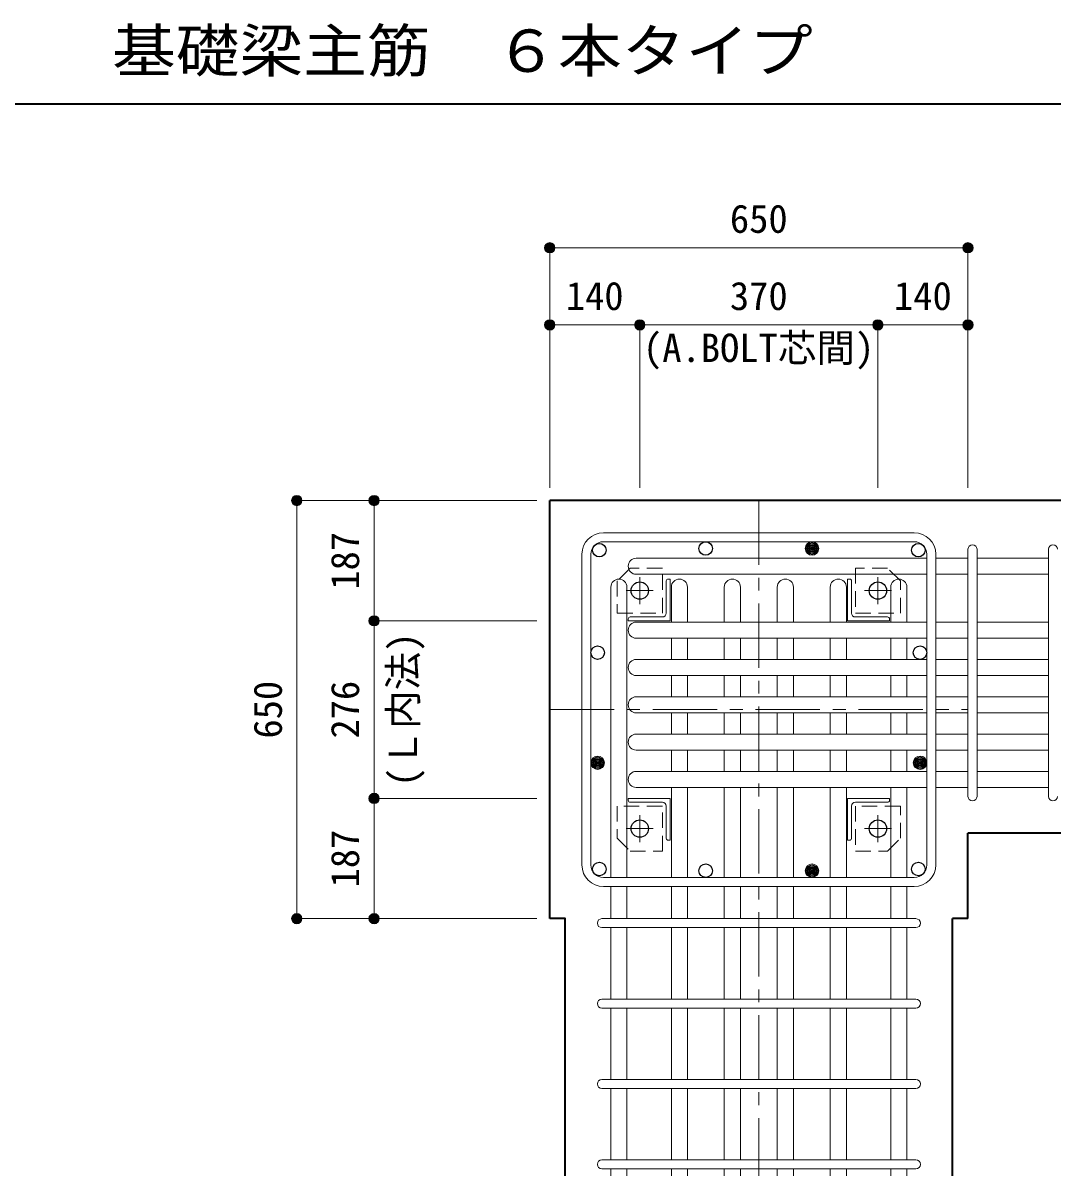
# Model space of a CAD drawing. Units: millimetres at full size, sheet at 1:20. Extents: x -3982 to 3969, y -2797 to 2801.
# Drawn here: x -690 to 910, y -1815 to -22 of the extents above; entities that cross this region are included whole.
import ezdxf
from ezdxf.enums import TextEntityAlignment as Align

# ---------------------------------------------------------------- set-up
doc = ezdxf.new("R2010")
doc.units = ezdxf.units.MM
doc.header["$LTSCALE"] = 20
doc.header["$PDMODE"] = 32
doc.header["$PDSIZE"] = 12
doc.linetypes.add('CHAIN1', pattern=[8, 5, -1, 1, -1])
doc.linetypes.add('DASHED1', pattern=[1.8, 1.2, -0.6])
for name, color, linetype, lineweight in [('6-1_躯体線', 2, 'Continuous', 35), ('6-2_A.Bolt_', 4, 'Continuous', 9), ('6-3_柱型主筋', 4, 'Continuous', 9), ('6-4_フープ', 7, 'Continuous', 18), ('6-5_梁主筋', 7, 'Continuous', 18), ('6-6_S.T.P.', 7, 'Continuous', 18), ('6-7_文字', 7, 'Continuous', 18), ('6-9', 4, 'DASHED1', 9), ('6-D_寸法', 4, 'Continuous', 9), ('F-0_枠', 6, 'Continuous', 40)]:
    doc.layers.add(name, color=color, linetype=linetype, lineweight=lineweight)
doc.styles.add('ＭＳ ゴシック', font='')
doc.styles.get('ＭＳ ゴシック').set_extended_font_data('MS Gothic')

msp = doc.modelspace()

# ---------------------------------------------------------------- linework, layer by layer
at = {"layer": '6-1_躯体線'}
for p, q in [((1178.29, -764.67), (128.29, -764.67)), ((128.29, -1414.67), (128.29, -764.67)), ((1178.29, -1281.67), (778.29, -1281.67)), ((778.29, -1414.67), (778.29, -1281.67)), ((754.29, -1814.67), (754.29, -1414.67)), ((778.29, -1414.67), (754.29, -1414.67))]:
    msp.add_line(p, q, dxfattribs=at)
msp.add_lwpolyline([(152.29, -1814.67), (152.29, -1414.67), (128.29, -1414.67)], dxfattribs=at)
at = {"layer": '6-2_A.Bolt_', "linetype": 'CHAIN1'}
for p, q in [((268.29, -925.67), (268.29, -883.67)), ((638.29, -925.67), (638.29, -883.67)), ((289.29, -904.67), (247.29, -904.67)), ((617.29, -904.67), (659.29, -904.67)), ((268.29, -1253.67), (268.29, -1295.67)), ((638.29, -1253.67), (638.29, -1295.67)), ((289.29, -1274.67), (247.29, -1274.67)), ((617.29, -1274.67), (659.29, -1274.67))]:
    msp.add_line(p, q, dxfattribs=at)
at = {"layer": '6-2_A.Bolt_'}
for p, q in [((309.29, -889.67), (309.29, -939.67)), ((315.29, -886.67), (312.29, -886.67)), ((315.29, -886.67), (315.29, -951.67)), ((591.29, -886.67), (594.29, -886.67)), ((591.29, -886.67), (591.29, -951.67)), ((597.29, -889.67), (597.29, -939.67)), ((250.29, -951.67), (250.29, -948.67)), ((253.29, -945.67), (303.29, -945.67)), ((653.29, -945.67), (603.29, -945.67)), ((656.29, -951.67), (656.29, -948.67)), ((250.29, -951.67), (315.29, -951.67)), ((656.29, -951.67), (591.29, -951.67)), ((250.29, -1227.67), (315.29, -1227.67)), ((250.29, -1227.67), (250.29, -1230.67)), ((253.29, -1233.67), (303.29, -1233.67)), ((315.29, -1292.67), (315.29, -1227.67)), ((656.29, -1227.67), (591.29, -1227.67)), ((591.29, -1292.67), (591.29, -1227.67)), ((653.29, -1233.67), (603.29, -1233.67)), ((656.29, -1227.67), (656.29, -1230.67)), ((309.29, -1289.67), (309.29, -1239.67)), ((597.29, -1289.67), (597.29, -1239.67)), ((315.29, -1292.67), (312.29, -1292.67)), ((591.29, -1292.67), (594.29, -1292.67))]:
    msp.add_line(p, q, dxfattribs=at)
at = {"layer": '6-2_A.Bolt_', "color": 3, "lineweight": 25}
for centre in [(268.29, -904.67), (638.29, -904.67), (268.29, -1274.67), (638.29, -1274.67)]:
    msp.add_circle(centre, 13.5, dxfattribs=at)
at = {"layer": '6-2_A.Bolt_'}
for centre, radius, start, end in [((312.29, -889.67), 3, 90, 180), ((594.29, -889.67), 3, 0, 90), ((253.29, -948.67), 3, 90, 180), ((303.29, -939.67), 6, 270, 0), ((603.29, -939.67), 6, 180, 270), ((653.29, -948.67), 3, 0, 90), ((253.29, -1230.67), 3, 180, 270), ((303.29, -1239.67), 6, 0, 90), ((603.29, -1239.67), 6, 90, 180), ((653.29, -1230.67), 3, 270, 0), ((312.29, -1289.67), 3, 180, 270), ((594.29, -1289.67), 3, 270, 0)]:
    msp.add_arc(centre, radius, start, end, dxfattribs=at)
at = {"layer": '6-3_柱型主筋', "color": 3, "lineweight": 25}
for centre in [(205.43, -841.81), (370.67, -839.17), (701.16, -841.81), (202.79, -1001.17), (703.79, -1001.17), (205.43, -1337.54), (370.67, -1340.17), (701.16, -1337.54)]:
    msp.add_circle(centre, 10.5, dxfattribs=at)
at = {"layer": '6-3_柱型主筋'}
for centre, radius in [((535.91, -839.17), 10.5), ((535.91, -839.17), 9.1), ((535.91, -839.17), 7.7), ((535.91, -839.17), 6.3), ((535.91, -839.17), 4.9), ((535.91, -839.17), 3.5), ((535.91, -839.17), 2.1), ((535.91, -839.17), 0.7), ((202.79, -1172.29), 10.5), ((202.79, -1172.29), 9.1), ((202.79, -1172.29), 7.7), ((703.79, -1172.29), 10.5), ((703.79, -1172.29), 9.1), ((703.79, -1172.29), 7.7), ((202.79, -1172.29), 6.3), ((202.79, -1172.29), 4.9), ((202.79, -1172.29), 3.5), ((202.79, -1172.29), 2.1), ((202.79, -1172.29), 0.7), ((703.79, -1172.29), 6.3), ((703.79, -1172.29), 4.9), ((703.79, -1172.29), 3.5), ((703.79, -1172.29), 2.1), ((703.79, -1172.29), 0.7), ((535.91, -1340.17), 10.5), ((535.91, -1340.17), 9.1), ((535.91, -1340.17), 7.7), ((535.91, -1340.17), 6.3), ((535.91, -1340.17), 4.9), ((535.91, -1340.17), 3.5), ((535.91, -1340.17), 2.1), ((535.91, -1340.17), 0.7)]:
    msp.add_circle(centre, radius, dxfattribs=at)
at = {"layer": '6-4_フープ'}
for p, q in [((694.79, -814.67), (211.79, -814.67)), ((694.79, -828.67), (211.79, -828.67)), ((178.29, -1331.17), (178.29, -848.17)), ((192.29, -1331.17), (192.29, -848.17)), ((714.29, -1331.17), (714.29, -848.17)), ((728.29, -1331.17), (728.29, -848.17)), ((694.79, -1350.67), (211.79, -1350.67)), ((694.79, -1364.67), (211.79, -1364.67))]:
    msp.add_line(p, q, dxfattribs=at)
for centre, radius, start, end in [((211.79, -848.17), 33.5, 90, 180), ((694.79, -848.17), 33.5, 0, 90), ((211.79, -848.17), 19.5, 90, 180), ((694.79, -848.17), 19.5, 0, 90), ((211.79, -1331.17), 33.5, 180, 270), ((211.79, -1331.17), 19.5, 180, 270), ((694.79, -1331.17), 19.5, 270, 0), ((694.79, -1331.17), 33.5, 270, 0)]:
    msp.add_arc(centre, radius, start, end, dxfattribs=at)
at = {"layer": '6-5_梁主筋'}
for p, q in [((262.79, -854.31), (714.29, -854.31)), ((778.29, -854.31), (728.29, -854.31)), ((903.29, -854.31), (792.29, -854.31)), ((262.79, -879.31), (714.29, -879.31)), ((778.29, -879.31), (728.29, -879.31)), ((903.29, -879.31), (792.29, -879.31)), ((223.29, -899.17), (223.29, -1350.67)), ((248.29, -899.17), (248.29, -1350.67)), ((317.29, -899.17), (317.29, -953.67)), ((342.29, -899.17), (342.29, -953.67)), ((399.62, -899.17), (399.62, -953.67)), ((424.62, -899.17), (424.62, -953.67)), ((481.96, -899.17), (481.96, -953.67)), ((506.96, -899.17), (506.96, -953.67)), ((564.29, -899.17), (564.29, -953.67)), ((589.29, -899.17), (589.29, -953.67)), ((658.29, -899.17), (658.29, -953.67)), ((683.29, -899.17), (683.29, -953.67)), ((262.79, -953.67), (714.29, -953.67)), ((778.29, -953.67), (728.29, -953.67)), ((903.29, -953.67), (792.29, -953.67)), ((262.79, -978.67), (714.29, -978.67)), ((317.29, -978.67), (317.29, -1011.67)), ((342.29, -978.67), (342.29, -1011.67)), ((399.62, -978.67), (399.62, -1011.67)), ((424.62, -978.67), (424.62, -1011.67)), ((481.96, -978.67), (481.96, -1011.67)), ((506.96, -978.67), (506.96, -1011.67)), ((564.29, -978.67), (564.29, -1011.67)), ((589.29, -978.67), (589.29, -1011.67)), ((658.29, -978.67), (658.29, -1011.67)), ((683.29, -978.67), (683.29, -1011.67)), ((778.29, -978.67), (728.29, -978.67)), ((903.29, -978.67), (792.29, -978.67)), ((262.79, -1011.67), (714.29, -1011.67)), ((778.29, -1011.67), (728.29, -1011.67)), ((903.29, -1011.67), (792.29, -1011.67)), ((262.79, -1036.67), (714.29, -1036.67)), ((317.29, -1036.67), (317.29, -1069.67)), ((342.29, -1036.67), (342.29, -1069.67)), ((399.62, -1036.67), (399.62, -1069.67)), ((424.62, -1036.67), (424.62, -1069.67)), ((481.96, -1036.67), (481.96, -1069.67)), ((506.96, -1036.67), (506.96, -1069.67)), ((564.29, -1036.67), (564.29, -1069.67)), ((589.29, -1036.67), (589.29, -1069.67)), ((658.29, -1036.67), (658.29, -1069.67)), ((683.29, -1036.67), (683.29, -1069.67)), ((778.29, -1036.67), (728.29, -1036.67)), ((903.29, -1036.67), (792.29, -1036.67)), ((262.79, -1069.67), (714.29, -1069.67)), ((778.29, -1069.67), (728.29, -1069.67)), ((903.29, -1069.67), (792.29, -1069.67)), ((262.79, -1094.67), (714.29, -1094.67)), ((317.29, -1094.67), (317.29, -1127.67)), ((342.29, -1094.67), (342.29, -1127.67)), ((399.62, -1094.67), (399.62, -1127.67)), ((424.62, -1094.67), (424.62, -1127.67)), ((481.96, -1094.67), (481.96, -1127.67)), ((506.96, -1094.67), (506.96, -1127.67)), ((564.29, -1094.67), (564.29, -1127.67)), ((589.29, -1094.67), (589.29, -1127.67)), ((658.29, -1094.67), (658.29, -1127.67)), ((683.29, -1094.67), (683.29, -1127.67)), ((778.29, -1094.67), (728.29, -1094.67)), ((903.29, -1094.67), (792.29, -1094.67)), ((262.79, -1127.67), (714.29, -1127.67)), ((778.29, -1127.67), (728.29, -1127.67)), ((903.29, -1127.67), (792.29, -1127.67)), ((262.79, -1152.67), (714.29, -1152.67)), ((317.29, -1152.67), (317.29, -1185.67)), ((342.29, -1152.67), (342.29, -1185.67)), ((399.62, -1152.67), (399.62, -1185.67)), ((424.62, -1152.67), (424.62, -1185.67)), ((481.96, -1152.67), (481.96, -1185.67)), ((506.96, -1152.67), (506.96, -1185.67)), ((564.29, -1152.67), (564.29, -1185.67)), ((589.29, -1152.67), (589.29, -1185.67)), ((658.29, -1152.67), (658.29, -1185.67)), ((683.29, -1152.67), (683.29, -1185.67)), ((778.29, -1152.67), (728.29, -1152.67)), ((903.29, -1152.67), (792.29, -1152.67)), ((262.79, -1185.67), (714.29, -1185.67)), ((778.29, -1185.67), (728.29, -1185.67)), ((903.29, -1185.67), (792.29, -1185.67)), ((262.79, -1210.67), (714.29, -1210.67)), ((317.29, -1210.67), (317.29, -1350.67)), ((342.29, -1210.67), (342.29, -1350.67)), ((399.62, -1210.67), (399.62, -1350.67)), ((424.62, -1210.67), (424.62, -1350.67)), ((481.96, -1210.67), (481.96, -1350.67)), ((506.96, -1210.67), (506.96, -1350.67)), ((564.29, -1210.67), (564.29, -1350.67)), ((589.29, -1210.67), (589.29, -1350.67)), ((658.29, -1210.67), (658.29, -1350.67)), ((683.29, -1210.67), (683.29, -1350.67)), ((778.29, -1210.67), (728.29, -1210.67)), ((903.29, -1210.67), (792.29, -1210.67)), ((223.29, -1364.67), (223.29, -1414.67)), ((248.29, -1364.67), (248.29, -1414.67)), ((317.29, -1364.67), (317.29, -1414.67)), ((342.29, -1364.67), (342.29, -1414.67)), ((399.62, -1364.67), (399.62, -1414.67)), ((424.62, -1364.67), (424.62, -1414.67)), ((481.96, -1364.67), (481.96, -1414.67)), ((506.96, -1364.67), (506.96, -1414.67)), ((564.29, -1364.67), (564.29, -1414.67)), ((589.29, -1364.67), (589.29, -1414.67)), ((658.29, -1364.67), (658.29, -1414.67)), ((683.29, -1364.67), (683.29, -1414.67)), ((223.29, -1428.67), (223.29, -1539.67)), ((248.29, -1428.67), (248.29, -1539.67)), ((317.29, -1428.67), (317.29, -1539.67)), ((342.29, -1428.67), (342.29, -1539.67)), ((399.62, -1428.67), (399.62, -1539.67)), ((424.62, -1428.67), (424.62, -1539.67)), ((481.96, -1428.67), (481.96, -1539.67)), ((506.96, -1428.67), (506.96, -1539.67)), ((564.29, -1428.67), (564.29, -1539.67)), ((589.29, -1428.67), (589.29, -1539.67)), ((658.29, -1428.67), (658.29, -1539.67)), ((683.29, -1428.67), (683.29, -1539.67)), ((223.29, -1553.67), (223.29, -1664.67)), ((248.29, -1553.67), (248.29, -1664.67)), ((317.29, -1553.67), (317.29, -1664.67)), ((342.29, -1553.67), (342.29, -1664.67)), ((399.62, -1553.67), (399.62, -1664.67)), ((424.62, -1553.67), (424.62, -1664.67)), ((481.96, -1553.67), (481.96, -1664.67)), ((506.96, -1553.67), (506.96, -1664.67)), ((564.29, -1553.67), (564.29, -1664.67)), ((589.29, -1553.67), (589.29, -1664.67)), ((658.29, -1553.67), (658.29, -1664.67)), ((683.29, -1553.67), (683.29, -1664.67)), ((223.29, -1678.67), (223.29, -1789.67)), ((248.29, -1678.67), (248.29, -1789.67)), ((317.29, -1678.67), (317.29, -1789.67)), ((342.29, -1678.67), (342.29, -1789.67)), ((399.62, -1678.67), (399.62, -1789.67)), ((424.62, -1678.67), (424.62, -1789.67)), ((481.96, -1678.67), (481.96, -1789.67)), ((506.96, -1678.67), (506.96, -1789.67)), ((564.29, -1678.67), (564.29, -1789.67)), ((589.29, -1678.67), (589.29, -1789.67)), ((658.29, -1678.67), (658.29, -1789.67)), ((683.29, -1678.67), (683.29, -1789.67)), ((223.29, -1803.67), (223.29, -1814.67)), ((248.29, -1803.67), (248.29, -1814.67)), ((317.29, -1803.67), (317.29, -1814.67)), ((342.29, -1803.67), (342.29, -1814.67)), ((399.62, -1803.67), (399.62, -1814.67)), ((424.62, -1803.67), (424.62, -1814.67)), ((481.96, -1803.67), (481.96, -1814.67)), ((506.96, -1803.67), (506.96, -1814.67)), ((564.29, -1803.67), (564.29, -1814.67)), ((589.29, -1803.67), (589.29, -1814.67)), ((658.29, -1803.67), (658.29, -1814.67)), ((683.29, -1803.67), (683.29, -1814.67))]:
    msp.add_line(p, q, dxfattribs=at)
for centre, start, end in [((262.79, -866.81), 90, 180), ((262.79, -866.81), 180, 270), ((235.79, -899.17), 90, 180), ((235.79, -899.17), 0, 90), ((329.79, -899.17), 90, 180), ((329.79, -899.17), 0, 90), ((412.12, -899.17), 90, 180), ((412.12, -899.17), 0, 90), ((494.46, -899.17), 90, 180), ((494.46, -899.17), 0, 90), ((576.79, -899.17), 90, 180), ((576.79, -899.17), 0, 90), ((670.79, -899.17), 90, 180), ((670.79, -899.17), 0, 90), ((262.79, -966.17), 90, 180), ((262.79, -966.17), 180, 270), ((262.79, -1024.17), 90, 180), ((262.79, -1024.17), 180, 270), ((262.79, -1082.17), 90, 180), ((262.79, -1082.17), 180, 270), ((262.79, -1140.17), 90, 180), ((262.79, -1140.17), 180, 270), ((262.79, -1198.17), 90, 180), ((262.79, -1198.17), 180, 270)]:
    msp.add_arc(centre, 12.5, start, end, dxfattribs=at)
at = {"layer": '6-6_S.T.P.'}
for p, q in [((778.29, -1224.67), (778.29, -840.7)), ((778.29, -1224.67), (778.29, -840.7)), ((778.29, -1224.67), (778.29, -840.7)), ((778.29, -1224.67), (778.29, -840.7)), ((792.29, -1224.67), (792.29, -840.7)), ((792.29, -1224.67), (792.29, -840.7)), ((792.29, -1224.67), (792.29, -840.7)), ((792.29, -1224.67), (792.29, -840.7)), ((903.29, -1224.67), (903.29, -840.7)), ((209.29, -1414.67), (696.9, -1414.67)), ((209.29, -1428.67), (696.9, -1428.67)), ((209.29, -1539.67), (696.9, -1539.67)), ((209.29, -1553.67), (696.9, -1553.67)), ((209.29, -1664.67), (696.9, -1664.67)), ((209.29, -1678.67), (696.9, -1678.67)), ((209.29, -1789.67), (696.9, -1789.67)), ((209.29, -1803.67), (696.9, -1803.67))]:
    msp.add_line(p, q, dxfattribs=at)
for centre, start, end in [((785.29, -840.31), 0, 180), ((785.29, -840.31), 0, 180), ((785.29, -840.31), 0, 180), ((785.29, -840.31), 0, 180), ((910.29, -840.31), 0, 180), ((785.29, -1224.67), 180, 0), ((785.29, -1224.67), 180, 0), ((785.29, -1224.67), 180, 0), ((785.29, -1224.67), 180, 0), ((910.29, -1224.67), 180, 0), ((209.29, -1421.67), 90, 270), ((209.29, -1421.67), 90, 270), ((209.29, -1421.67), 90, 270), ((209.29, -1421.67), 90, 270), ((697.29, -1421.67), 270, 90), ((697.29, -1421.67), 270, 90), ((697.29, -1421.67), 270, 90), ((697.29, -1421.67), 270, 90), ((209.29, -1546.67), 90, 270), ((697.29, -1546.67), 270, 90), ((209.29, -1671.67), 90, 270), ((697.29, -1671.67), 270, 90), ((209.29, -1796.67), 90, 270), ((697.29, -1796.67), 270, 90)]:
    msp.add_arc(centre, 7, start, end, dxfattribs=at)
at = {"layer": '6-9'}
for points in [[(303.29, -869.67), (253.29, -869.67), (233.29, -889.67), (233.29, -939.67), (303.29, -939.67)], [(673.29, -939.67), (673.29, -889.67), (653.29, -869.67), (603.29, -869.67), (603.29, -939.67)], [(233.29, -1239.67), (233.29, -1289.67), (253.29, -1309.67), (303.29, -1309.67), (303.29, -1239.67)], [(603.29, -1309.67), (653.29, -1309.67), (673.29, -1289.67), (673.29, -1239.67), (603.29, -1239.67)]]:
    msp.add_lwpolyline(points, close=True, dxfattribs=at)
at = {"layer": '6-D_寸法'}
for p, q in [((128.29, -371.65), (778.29, -371.65)), ((778.29, -371.65), (778.29, -491.65)), ((128.29, -491.65), (268.29, -491.65)), ((268.29, -491.65), (268.29, -744.67)), ((268.29, -491.65), (638.29, -491.65)), ((638.29, -491.65), (638.29, -744.67)), ((638.29, -491.65), (778.29, -491.65)), ((778.29, -491.65), (778.29, -744.67)), ((-264.74, -764.67), (-144.74, -764.67)), ((-264.74, -764.67), (-264.74, -1414.67)), ((-144.74, -764.67), (108.29, -764.67)), ((-144.74, -764.67), (-144.74, -951.67)), ((-144.74, -951.67), (108.29, -951.67)), ((-144.74, -951.67), (-144.74, -1227.67)), ((-144.74, -1227.67), (108.29, -1227.67)), ((-144.74, -1227.67), (-144.74, -1414.67))]:
    msp.add_line(p, q, dxfattribs=at)
at = {"layer": '6-D_寸法', "linetype": 'CHAIN1'}
for p, q in [((453.29, -764.67), (453.29, -1814.67)), ((128.29, -1089.67), (778.29, -1089.67))]:
    msp.add_line(p, q, dxfattribs=at)
at = {"layer": '6-D_寸法'}
for points in [[(128.29, -371.65), (128.29, -491.65), (128.29, -744.67)], [(-264.74, -1414.67), (-144.74, -1414.67), (108.29, -1414.67)]]:
    msp.add_lwpolyline(points, dxfattribs=at)
for centre, radius in [((128.29, -371.65), 8), ((128.29, -371.65), 7.2), ((128.29, -371.65), 6.4), ((128.29, -371.65), 5.6), ((128.29, -371.65), 4.8), ((128.29, -371.65), 4), ((128.29, -371.65), 3.2), ((128.29, -371.65), 2.4), ((128.29, -371.65), 1.6), ((128.29, -371.65), 0.8), ((778.29, -371.65), 8), ((778.29, -371.65), 7.2), ((778.29, -371.65), 6.4), ((778.29, -371.65), 5.6), ((778.29, -371.65), 4.8), ((778.29, -371.65), 4), ((778.29, -371.65), 3.2), ((778.29, -371.65), 2.4), ((778.29, -371.65), 1.6), ((778.29, -371.65), 0.8), ((128.29, -491.65), 8), ((268.29, -491.65), 8), ((638.29, -491.65), 8), ((778.29, -491.65), 8), ((128.29, -491.65), 7.2), ((128.29, -491.65), 6.4), ((128.29, -491.65), 5.6), ((128.29, -491.65), 4.8), ((128.29, -491.65), 4), ((128.29, -491.65), 3.2), ((128.29, -491.65), 2.4), ((128.29, -491.65), 1.6), ((128.29, -491.65), 0.8), ((268.29, -491.65), 7.2), ((268.29, -491.65), 6.4), ((268.29, -491.65), 5.6), ((268.29, -491.65), 4.8), ((268.29, -491.65), 4), ((268.29, -491.65), 3.2), ((268.29, -491.65), 2.4), ((268.29, -491.65), 1.6), ((268.29, -491.65), 0.8), ((638.29, -491.65), 7.2), ((638.29, -491.65), 6.4), ((638.29, -491.65), 5.6), ((638.29, -491.65), 4.8), ((638.29, -491.65), 4), ((638.29, -491.65), 3.2), ((638.29, -491.65), 2.4), ((638.29, -491.65), 1.6), ((638.29, -491.65), 0.8), ((778.29, -491.65), 7.2), ((778.29, -491.65), 6.4), ((778.29, -491.65), 5.6), ((778.29, -491.65), 4.8), ((778.29, -491.65), 4), ((778.29, -491.65), 3.2), ((778.29, -491.65), 2.4), ((778.29, -491.65), 1.6), ((778.29, -491.65), 0.8), ((-264.74, -764.67), 8), ((-264.74, -764.67), 7.2), ((-264.74, -764.67), 6.4), ((-264.74, -764.67), 5.6), ((-264.74, -764.67), 4.8), ((-264.74, -764.67), 4), ((-264.74, -764.67), 3.2), ((-264.74, -764.67), 2.4), ((-264.74, -764.67), 1.6), ((-264.74, -764.67), 0.8), ((-144.74, -764.67), 8), ((-144.74, -764.67), 7.2), ((-144.74, -764.67), 6.4), ((-144.74, -764.67), 5.6), ((-144.74, -764.67), 4.8), ((-144.74, -764.67), 4), ((-144.74, -764.67), 3.2), ((-144.74, -764.67), 2.4), ((-144.74, -764.67), 1.6), ((-144.74, -764.67), 0.8), ((-144.74, -951.67), 8), ((-144.74, -951.67), 7.2), ((-144.74, -951.67), 6.4), ((-144.74, -951.67), 5.6), ((-144.74, -951.67), 4.8), ((-144.74, -951.67), 4), ((-144.74, -951.67), 3.2), ((-144.74, -951.67), 2.4), ((-144.74, -951.67), 1.6), ((-144.74, -951.67), 0.8), ((-144.74, -1227.67), 8), ((-144.74, -1227.67), 7.2), ((-144.74, -1227.67), 6.4), ((-144.74, -1227.67), 5.6), ((-144.74, -1227.67), 4.8), ((-144.74, -1227.67), 4), ((-144.74, -1227.67), 3.2), ((-144.74, -1227.67), 2.4), ((-144.74, -1227.67), 1.6), ((-144.74, -1227.67), 0.8), ((-264.74, -1414.67), 8), ((-264.74, -1414.67), 7.2), ((-264.74, -1414.67), 6.4), ((-264.74, -1414.67), 5.6), ((-264.74, -1414.67), 4.8), ((-264.74, -1414.67), 4), ((-264.74, -1414.67), 3.2), ((-264.74, -1414.67), 2.4), ((-264.74, -1414.67), 1.6), ((-264.74, -1414.67), 0.8), ((-144.74, -1414.67), 8), ((-144.74, -1414.67), 7.2), ((-144.74, -1414.67), 6.4), ((-144.74, -1414.67), 5.6), ((-144.74, -1414.67), 4.8), ((-144.74, -1414.67), 4), ((-144.74, -1414.67), 3.2), ((-144.74, -1414.67), 2.4), ((-144.74, -1414.67), 1.6), ((-144.74, -1414.67), 0.8)]:
    msp.add_circle(centre, radius, dxfattribs=at)
at = {"layer": '6-D_寸法', "color": 7}
for p in [(128.29, -371.65), (778.29, -371.65), (128.29, -491.65), (268.29, -491.65), (638.29, -491.65), (778.29, -491.65), (-264.74, -764.67), (-144.74, -764.67), (-144.74, -951.67), (-144.74, -1227.67), (-264.74, -1414.67), (-144.74, -1414.67)]:
    msp.add_point(p, dxfattribs=at)
at = {"layer": 'F-0_枠', "color": 2, "lineweight": 35}
msp.add_line((-3981.92, -148.03), (2482.4, -148.03), dxfattribs=at)

# ---------------------------------------------------------------- texts
at = {"layer": '6-7_文字', "color": 2, "style": 'ＭＳ ゴシック', "width": 1.1}
msp.add_text('\u3000\u3000基礎梁主筋\u3000６本タイプ', height=65.98, dxfattribs=at).set_placement((-749.76, -118.03), align=Align.BOTTOM_LEFT)
at = {"layer": '6-D_寸法', "style": 'ＭＳ ゴシック'}
for s, p in [('650', (408.29, -361.65)), ('140', (153.29, -481.65)), ('370', (408.29, -481.65)), ('140', (663.29, -481.65)), ('(A.BOLT芯間)', (273.29, -562.38))]:
    msp.add_text(s, height=43.99, dxfattribs=at).set_placement(p, align=Align.BOTTOM_LEFT)
for s, p in [('187', (-154.74, -903.17)), ('(Ｌ内法)', (-64.52, -1209.67)), ('650', (-274.74, -1134.67)), ('276', (-154.74, -1134.67)), ('187', (-154.74, -1366.17))]:
    msp.add_text(s, height=43.99, rotation=90, dxfattribs=at).set_placement(p, align=Align.BOTTOM_LEFT)

doc.saveas('drawing.dxf')
